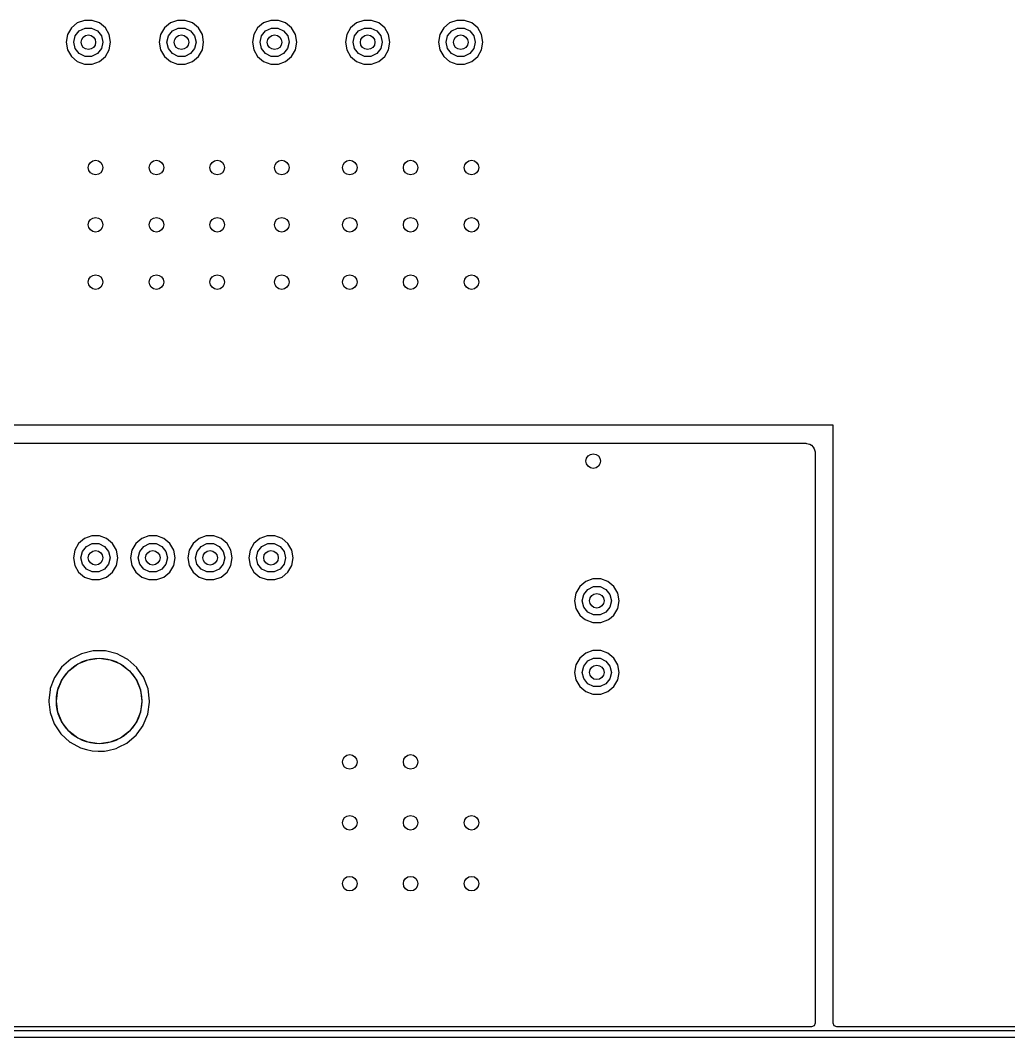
# Model space of a CAD drawing. Extents: x 2.01 to 4.77, y -4.11 to -1.35.
# Drawn here: x 3.636 to 4.179, y -4.112 to -3.553 of the extents above; entities that cross this region are included whole.
import ezdxf

# ---------------------------------------------------------------- set-up
doc = ezdxf.new("R2010")
doc.units = 0
doc.header["$MEASUREMENT"] = 0
doc.layers.add('BLACK', color=7, linetype='CONTINUOUS')

msp = doc.modelspace()

# ---------------------------------------------------------------- linework, layer by layer
at = {"layer": 'BLACK', "linetype": 'CONTINUOUS'}
for p, q in [((3.66388, -3.55712), (3.66176, -3.56079)), ((3.66713, -3.55439), (3.66388, -3.55712)), ((3.67111, -3.55294), (3.66713, -3.55439)), ((3.67535, -3.55294), (3.67111, -3.55294)), ((3.67933, -3.55439), (3.67535, -3.55294)), ((3.68258, -3.55712), (3.67933, -3.55439)), ((3.6847, -3.56079), (3.68258, -3.55712)), ((3.71506, -3.55712), (3.71294, -3.56079)), ((3.71831, -3.55439), (3.71506, -3.55712)), ((3.72229, -3.55294), (3.71831, -3.55439)), ((3.72653, -3.55294), (3.72229, -3.55294)), ((3.73051, -3.55439), (3.72653, -3.55294)), ((3.73376, -3.55712), (3.73051, -3.55439)), ((3.73588, -3.56079), (3.73376, -3.55712)), ((3.76624, -3.55712), (3.76412, -3.56079)), ((3.76949, -3.55439), (3.76624, -3.55712)), ((3.77347, -3.55294), (3.76949, -3.55439)), ((3.77771, -3.55294), (3.77347, -3.55294)), ((3.78169, -3.55439), (3.77771, -3.55294)), ((3.78494, -3.55712), (3.78169, -3.55439)), ((3.78706, -3.56079), (3.78494, -3.55712)), ((3.81742, -3.55712), (3.8153, -3.56079)), ((3.82067, -3.55439), (3.81742, -3.55712)), ((3.82465, -3.55294), (3.82067, -3.55439)), ((3.82889, -3.55294), (3.82465, -3.55294)), ((3.83287, -3.55439), (3.82889, -3.55294)), ((3.83612, -3.55712), (3.83287, -3.55439)), ((3.83824, -3.56079), (3.83612, -3.55712)), ((3.8686, -3.55712), (3.86648, -3.56079)), ((3.87185, -3.55439), (3.8686, -3.55712)), ((3.87583, -3.55294), (3.87185, -3.55439)), ((3.88007, -3.55294), (3.87583, -3.55294)), ((3.88406, -3.55439), (3.88007, -3.55294)), ((3.8873, -3.55712), (3.88406, -3.55439)), ((3.88942, -3.56079), (3.8873, -3.55712)), ((3.66176, -3.56079), (3.66102, -3.56496)), ((3.66523, -3.56495), (3.66603, -3.56148)), ((3.66603, -3.56148), (3.66825, -3.5587)), ((3.66825, -3.5587), (3.67146, -3.55716)), ((3.67146, -3.55716), (3.67501, -3.55716)), ((3.67501, -3.55716), (3.67822, -3.55871)), ((3.67822, -3.55871), (3.68044, -3.56149)), ((3.68044, -3.56149), (3.68123, -3.56496)), ((3.68543, -3.56496), (3.6847, -3.56079)), ((3.71294, -3.56079), (3.7122, -3.56496)), ((3.71641, -3.56495), (3.71721, -3.56148)), ((3.71721, -3.56148), (3.71943, -3.5587)), ((3.71943, -3.5587), (3.72264, -3.55716)), ((3.72264, -3.55716), (3.7262, -3.55716)), ((3.7262, -3.55716), (3.7294, -3.55871)), ((3.7294, -3.55871), (3.73162, -3.56149)), ((3.73162, -3.56149), (3.73241, -3.56496)), ((3.73661, -3.56496), (3.73588, -3.56079)), ((3.76412, -3.56079), (3.76339, -3.56496)), ((3.76759, -3.56495), (3.76839, -3.56148)), ((3.76839, -3.56148), (3.77061, -3.5587)), ((3.77061, -3.5587), (3.77382, -3.55716)), ((3.77382, -3.55716), (3.77738, -3.55716)), ((3.77738, -3.55716), (3.78058, -3.55871)), ((3.78058, -3.55871), (3.7828, -3.56149)), ((3.7828, -3.56149), (3.78359, -3.56496)), ((3.7878, -3.56496), (3.78706, -3.56079)), ((3.8153, -3.56079), (3.81457, -3.56496)), ((3.81877, -3.56495), (3.81957, -3.56148)), ((3.81957, -3.56148), (3.82179, -3.5587)), ((3.82179, -3.5587), (3.825, -3.55716)), ((3.825, -3.55716), (3.82856, -3.55716)), ((3.82856, -3.55716), (3.83176, -3.55871)), ((3.83176, -3.55871), (3.83398, -3.56149)), ((3.83398, -3.56149), (3.83477, -3.56496)), ((3.83898, -3.56496), (3.83824, -3.56079)), ((3.86648, -3.56079), (3.86575, -3.56496)), ((3.86995, -3.56495), (3.87075, -3.56148)), ((3.87075, -3.56148), (3.87297, -3.5587)), ((3.87297, -3.5587), (3.87618, -3.55716)), ((3.87618, -3.55716), (3.87974, -3.55716)), ((3.87974, -3.55716), (3.88294, -3.55871)), ((3.88294, -3.55871), (3.88516, -3.56149)), ((3.88516, -3.56149), (3.88595, -3.56496)), ((3.89016, -3.56496), (3.88942, -3.56079)), ((3.66102, -3.56496), (3.66176, -3.56914)), ((3.66601, -3.56842), (3.66523, -3.56495)), ((3.68123, -3.56499), (3.68042, -3.56846)), ((3.68123, -3.56496), (3.68123, -3.56499)), ((3.6847, -3.56914), (3.68543, -3.56496)), ((3.7122, -3.56496), (3.71294, -3.56914)), ((3.71719, -3.56842), (3.71641, -3.56495)), ((3.73241, -3.56499), (3.73161, -3.56846)), ((3.73241, -3.56496), (3.73241, -3.56499)), ((3.73588, -3.56914), (3.73661, -3.56496)), ((3.76339, -3.56496), (3.76412, -3.56914)), ((3.76838, -3.56842), (3.76759, -3.56495)), ((3.78359, -3.56499), (3.78279, -3.56846)), ((3.78359, -3.56496), (3.78359, -3.56499)), ((3.78706, -3.56914), (3.7878, -3.56496)), ((3.81457, -3.56496), (3.8153, -3.56914)), ((3.81956, -3.56842), (3.81877, -3.56495)), ((3.83477, -3.56499), (3.83397, -3.56846)), ((3.83477, -3.56496), (3.83477, -3.56499)), ((3.83824, -3.56914), (3.83898, -3.56496)), ((3.86575, -3.56496), (3.86648, -3.56914)), ((3.87074, -3.56842), (3.86995, -3.56495)), ((3.88595, -3.56499), (3.88515, -3.56846)), ((3.88595, -3.56496), (3.88595, -3.56499)), ((3.88942, -3.56914), (3.89016, -3.56496)), ((3.66176, -3.56914), (3.66388, -3.57281)), ((3.66388, -3.57281), (3.66713, -3.57553)), ((3.66823, -3.5712), (3.66601, -3.56842)), ((3.67143, -3.57276), (3.66823, -3.5712)), ((3.67499, -3.57276), (3.67143, -3.57276)), ((3.6782, -3.57123), (3.67499, -3.57276)), ((3.68042, -3.56846), (3.6782, -3.57123)), ((3.67933, -3.57553), (3.68258, -3.57281)), ((3.68258, -3.57281), (3.6847, -3.56914)), ((3.71294, -3.56914), (3.71506, -3.57281)), ((3.71506, -3.57281), (3.71831, -3.57553)), ((3.71941, -3.5712), (3.71719, -3.56842)), ((3.72261, -3.57276), (3.71941, -3.5712)), ((3.72617, -3.57276), (3.72261, -3.57276)), ((3.72938, -3.57123), (3.72617, -3.57276)), ((3.73161, -3.56846), (3.72938, -3.57123)), ((3.73051, -3.57553), (3.73376, -3.57281)), ((3.73376, -3.57281), (3.73588, -3.56914)), ((3.76412, -3.56914), (3.76624, -3.57281)), ((3.76624, -3.57281), (3.76949, -3.57553)), ((3.77059, -3.5712), (3.76838, -3.56842)), ((3.77379, -3.57276), (3.77059, -3.5712)), ((3.77735, -3.57276), (3.77379, -3.57276)), ((3.78056, -3.57123), (3.77735, -3.57276)), ((3.78279, -3.56846), (3.78056, -3.57123)), ((3.78169, -3.57553), (3.78494, -3.57281)), ((3.78494, -3.57281), (3.78706, -3.56914)), ((3.8153, -3.56914), (3.81742, -3.57281)), ((3.81742, -3.57281), (3.82067, -3.57553)), ((3.82177, -3.5712), (3.81956, -3.56842)), ((3.82497, -3.57276), (3.82177, -3.5712)), ((3.82853, -3.57276), (3.82497, -3.57276)), ((3.83174, -3.57123), (3.82853, -3.57276)), ((3.83397, -3.56846), (3.83174, -3.57123)), ((3.83287, -3.57553), (3.83612, -3.57281)), ((3.83612, -3.57281), (3.83824, -3.56914)), ((3.86648, -3.56914), (3.8686, -3.57281)), ((3.8686, -3.57281), (3.87185, -3.57553)), ((3.87295, -3.5712), (3.87074, -3.56842)), ((3.87615, -3.57276), (3.87295, -3.5712)), ((3.87971, -3.57276), (3.87615, -3.57276)), ((3.88292, -3.57123), (3.87971, -3.57276)), ((3.88515, -3.56846), (3.88292, -3.57123)), ((3.88406, -3.57553), (3.8873, -3.57281)), ((3.8873, -3.57281), (3.88942, -3.56914)), ((3.66713, -3.57553), (3.67111, -3.57698)), ((3.67111, -3.57698), (3.67535, -3.57698)), ((3.67535, -3.57698), (3.67933, -3.57553)), ((3.71831, -3.57553), (3.72229, -3.57698)), ((3.72229, -3.57698), (3.72653, -3.57698)), ((3.72653, -3.57698), (3.73051, -3.57553)), ((3.76949, -3.57553), (3.77347, -3.57698)), ((3.77347, -3.57698), (3.77771, -3.57698)), ((3.77771, -3.57698), (3.78169, -3.57553)), ((3.82067, -3.57553), (3.82465, -3.57698)), ((3.82465, -3.57698), (3.82889, -3.57698)), ((3.82889, -3.57698), (3.83287, -3.57553)), ((3.87185, -3.57553), (3.87583, -3.57698)), ((3.87583, -3.57698), (3.88007, -3.57698)), ((3.88007, -3.57698), (3.88406, -3.57553)), ((4.08268, -3.77559), (3.4055, -3.77559)), ((4.08268, -3.80118), (4.08268, -3.77559)), ((3.4088, -3.78543), (4.06758, -3.78543)), ((4.06758, -3.78543), (4.06808, -3.7855)), ((4.06808, -3.7855), (4.06983, -3.78597)), ((4.06983, -3.78597), (4.07071, -3.78647)), ((4.07071, -3.78647), (4.07179, -3.78756)), ((4.07179, -3.78756), (4.0723, -3.78844)), ((4.0723, -3.78844), (4.07277, -3.79018)), ((4.07277, -3.79018), (4.07283, -3.79069)), ((4.07283, -3.79069), (4.07283, -4.10431)), ((4.08268, -3.91929), (4.08268, -3.80118)), ((3.67505, -3.83641), (3.67106, -3.83786)), ((3.67928, -3.83641), (3.67505, -3.83641)), ((3.68327, -3.83786), (3.67928, -3.83641)), ((3.70654, -3.83641), (3.70256, -3.83786)), ((3.71078, -3.83641), (3.70654, -3.83641)), ((3.71476, -3.83786), (3.71078, -3.83641)), ((3.73804, -3.83641), (3.73405, -3.83786)), ((3.74228, -3.83641), (3.73804, -3.83641)), ((3.74626, -3.83786), (3.74228, -3.83641)), ((3.7715, -3.83641), (3.76752, -3.83786)), ((3.77574, -3.83641), (3.7715, -3.83641)), ((3.77972, -3.83786), (3.77574, -3.83641)), ((3.66782, -3.84058), (3.6657, -3.84425)), ((3.67106, -3.83786), (3.66782, -3.84058)), ((3.66996, -3.84494), (3.67219, -3.84216)), ((3.67219, -3.84216), (3.67539, -3.84062)), ((3.67539, -3.84062), (3.67895, -3.84063)), ((3.67895, -3.84063), (3.68216, -3.84217)), ((3.68216, -3.84217), (3.68437, -3.84496)), ((3.68651, -3.84058), (3.68327, -3.83786)), ((3.68863, -3.84425), (3.68651, -3.84058)), ((3.69931, -3.84058), (3.69719, -3.84425)), ((3.70256, -3.83786), (3.69931, -3.84058)), ((3.70146, -3.84494), (3.70368, -3.84216)), ((3.70368, -3.84216), (3.70689, -3.84062)), ((3.70689, -3.84062), (3.71045, -3.84063)), ((3.71045, -3.84063), (3.71365, -3.84217)), ((3.71365, -3.84217), (3.71587, -3.84496)), ((3.71801, -3.84058), (3.71476, -3.83786)), ((3.72013, -3.84425), (3.71801, -3.84058)), ((3.73081, -3.84058), (3.72869, -3.84425)), ((3.73405, -3.83786), (3.73081, -3.84058)), ((3.73295, -3.84494), (3.73518, -3.84216)), ((3.73518, -3.84216), (3.73839, -3.84062)), ((3.73839, -3.84062), (3.74194, -3.84063)), ((3.74194, -3.84063), (3.74515, -3.84217)), ((3.74515, -3.84217), (3.74737, -3.84496)), ((3.74951, -3.84058), (3.74626, -3.83786)), ((3.75163, -3.84425), (3.74951, -3.84058)), ((3.76427, -3.84058), (3.76215, -3.84425)), ((3.76752, -3.83786), (3.76427, -3.84058)), ((3.76642, -3.84494), (3.76864, -3.84216)), ((3.76864, -3.84216), (3.77185, -3.84062)), ((3.77185, -3.84062), (3.77541, -3.84063)), ((3.77541, -3.84063), (3.77861, -3.84217)), ((3.77861, -3.84217), (3.78083, -3.84496)), ((3.78297, -3.84058), (3.77972, -3.83786)), ((3.78509, -3.84425), (3.78297, -3.84058)), ((3.6657, -3.84425), (3.66496, -3.84843)), ((3.66917, -3.84841), (3.66996, -3.84494)), ((3.68437, -3.84496), (3.68517, -3.84843)), ((3.68937, -3.84843), (3.68863, -3.84425)), ((3.69719, -3.84425), (3.69646, -3.84843)), ((3.70066, -3.84841), (3.70146, -3.84494)), ((3.71587, -3.84496), (3.71666, -3.84843)), ((3.72087, -3.84843), (3.72013, -3.84425)), ((3.72869, -3.84425), (3.72795, -3.84843)), ((3.73216, -3.84841), (3.73295, -3.84494)), ((3.74737, -3.84496), (3.74816, -3.84843)), ((3.75236, -3.84843), (3.75163, -3.84425)), ((3.76215, -3.84425), (3.76142, -3.84843)), ((3.76562, -3.84841), (3.76642, -3.84494)), ((3.78083, -3.84496), (3.78162, -3.84843)), ((3.78583, -3.84843), (3.78509, -3.84425)), ((3.66496, -3.84843), (3.6657, -3.8526)), ((3.6657, -3.8526), (3.66782, -3.85627)), ((3.66995, -3.85188), (3.66917, -3.84841)), ((3.67216, -3.85467), (3.66995, -3.85188)), ((3.68436, -3.85192), (3.68213, -3.85469)), ((3.68517, -3.84845), (3.68436, -3.85192)), ((3.68517, -3.84843), (3.68517, -3.84845)), ((3.68651, -3.85627), (3.68863, -3.8526)), ((3.68863, -3.8526), (3.68937, -3.84843)), ((3.69646, -3.84843), (3.69719, -3.8526)), ((3.69719, -3.8526), (3.69931, -3.85627)), ((3.70145, -3.85188), (3.70066, -3.84841)), ((3.70366, -3.85467), (3.70145, -3.85188)), ((3.71586, -3.85192), (3.71363, -3.85469)), ((3.71666, -3.84845), (3.71586, -3.85192)), ((3.71666, -3.84843), (3.71666, -3.84845)), ((3.71801, -3.85627), (3.72013, -3.8526)), ((3.72013, -3.8526), (3.72087, -3.84843)), ((3.72795, -3.84843), (3.72869, -3.8526)), ((3.72869, -3.8526), (3.73081, -3.85627)), ((3.73294, -3.85188), (3.73216, -3.84841)), ((3.73516, -3.85467), (3.73294, -3.85188)), ((3.74735, -3.85192), (3.74513, -3.85469)), ((3.74816, -3.84845), (3.74735, -3.85192)), ((3.74816, -3.84843), (3.74816, -3.84845)), ((3.74951, -3.85627), (3.75163, -3.8526)), ((3.75163, -3.8526), (3.75236, -3.84843)), ((3.76142, -3.84843), (3.76215, -3.8526)), ((3.76215, -3.8526), (3.76427, -3.85627)), ((3.76641, -3.85188), (3.76562, -3.84841)), ((3.76862, -3.85467), (3.76641, -3.85188)), ((3.78082, -3.85192), (3.77859, -3.85469)), ((3.78162, -3.84845), (3.78082, -3.85192)), ((3.78162, -3.84843), (3.78162, -3.84845)), ((3.78297, -3.85627), (3.78509, -3.8526)), ((3.78509, -3.8526), (3.78583, -3.84843)), ((3.66782, -3.85627), (3.67106, -3.859)), ((3.67106, -3.859), (3.67505, -3.86044)), ((3.67537, -3.85622), (3.67216, -3.85467)), ((3.67892, -3.85623), (3.67537, -3.85622)), ((3.68213, -3.85469), (3.67892, -3.85623)), ((3.67928, -3.86044), (3.68327, -3.859)), ((3.68327, -3.859), (3.68651, -3.85627)), ((3.69931, -3.85627), (3.70256, -3.859)), ((3.70256, -3.859), (3.70654, -3.86044)), ((3.70686, -3.85622), (3.70366, -3.85467)), ((3.71042, -3.85623), (3.70686, -3.85622)), ((3.71363, -3.85469), (3.71042, -3.85623)), ((3.71078, -3.86044), (3.71476, -3.859)), ((3.71476, -3.859), (3.71801, -3.85627)), ((3.73081, -3.85627), (3.73405, -3.859)), ((3.73405, -3.859), (3.73804, -3.86044)), ((3.73836, -3.85622), (3.73516, -3.85467)), ((3.74192, -3.85623), (3.73836, -3.85622)), ((3.74513, -3.85469), (3.74192, -3.85623)), ((3.74228, -3.86044), (3.74626, -3.859)), ((3.74626, -3.859), (3.74951, -3.85627)), ((3.76427, -3.85627), (3.76752, -3.859)), ((3.76752, -3.859), (3.7715, -3.86044)), ((3.77182, -3.85622), (3.76862, -3.85467)), ((3.77538, -3.85623), (3.77182, -3.85622)), ((3.77859, -3.85469), (3.77538, -3.85623)), ((3.77574, -3.86044), (3.77972, -3.859)), ((3.77972, -3.859), (3.78297, -3.85627)), ((3.67505, -3.86044), (3.67928, -3.86044)), ((3.70654, -3.86044), (3.71078, -3.86044)), ((3.73804, -3.86044), (3.74228, -3.86044)), ((3.7715, -3.86044), (3.77574, -3.86044)), ((3.94341, -3.8642), (3.94129, -3.86787)), ((3.94665, -3.86148), (3.94341, -3.8642)), ((3.95064, -3.86003), (3.94665, -3.86148)), ((3.94778, -3.86579), (3.95098, -3.86425)), ((3.95488, -3.86003), (3.95064, -3.86003)), ((3.95098, -3.86425), (3.95454, -3.86425)), ((3.95454, -3.86425), (3.95775, -3.8658)), ((3.95886, -3.86148), (3.95488, -3.86003)), ((3.96211, -3.8642), (3.95886, -3.86148)), ((3.96422, -3.86787), (3.96211, -3.8642)), ((3.94129, -3.86787), (3.94055, -3.87205)), ((3.94476, -3.87203), (3.94555, -3.86857)), ((3.94555, -3.86857), (3.94778, -3.86579)), ((3.95775, -3.8658), (3.95996, -3.86858)), ((3.95996, -3.86858), (3.96076, -3.87205)), ((3.96496, -3.87205), (3.96422, -3.86787)), ((3.94055, -3.87205), (3.94129, -3.87622)), ((3.94554, -3.8755), (3.94476, -3.87203)), ((3.94775, -3.87829), (3.94554, -3.8755)), ((3.95995, -3.87554), (3.95773, -3.87832)), ((3.96076, -3.87208), (3.95995, -3.87554)), ((3.96076, -3.87205), (3.96076, -3.87208)), ((3.96422, -3.87622), (3.96496, -3.87205)), ((3.94129, -3.87622), (3.94341, -3.87989)), ((3.94341, -3.87989), (3.94492, -3.88116)), ((3.94492, -3.88116), (3.94634, -3.88236)), ((3.95096, -3.87984), (3.94775, -3.87829)), ((3.95451, -3.87985), (3.95096, -3.87984)), ((3.95773, -3.87832), (3.95451, -3.87985)), ((3.95917, -3.88236), (3.96059, -3.88116)), ((3.96059, -3.88116), (3.96211, -3.87989)), ((3.96211, -3.87989), (3.96422, -3.87622)), ((3.94634, -3.88236), (3.94665, -3.88262)), ((3.94665, -3.88262), (3.95064, -3.88407)), ((3.95064, -3.88407), (3.95488, -3.88407)), ((3.95488, -3.88407), (3.95886, -3.88262)), ((3.95886, -3.88262), (3.95917, -3.88236)), ((3.66947, -3.90118), (3.66355, -3.90424)), ((3.67595, -3.89963), (3.66947, -3.90118)), ((3.67305, -3.90447), (3.67913, -3.90366)), ((3.67937, -3.89964), (3.67595, -3.89963)), ((3.67913, -3.90366), (3.68522, -3.90447)), ((3.68249, -3.89966), (3.67937, -3.89964)), ((3.68261, -3.89966), (3.68249, -3.89966)), ((3.68249, -3.89966), (3.68249, -3.89966)), ((3.68907, -3.90128), (3.68261, -3.89966)), ((3.69099, -3.9023), (3.68907, -3.90128)), ((3.69485, -3.90435), (3.69099, -3.9023)), ((3.94341, -3.90357), (3.94129, -3.90724)), ((3.94665, -3.90085), (3.94341, -3.90357)), ((3.95064, -3.8994), (3.94665, -3.90085)), ((3.94778, -3.90516), (3.95098, -3.90362)), ((3.95488, -3.8994), (3.95064, -3.8994)), ((3.95098, -3.90362), (3.95454, -3.90362)), ((3.95454, -3.90362), (3.95775, -3.90517)), ((3.95886, -3.90085), (3.95488, -3.8994)), ((3.96211, -3.90357), (3.95886, -3.90085)), ((3.96422, -3.90724), (3.96211, -3.90357)), ((3.65853, -3.90862), (3.6547, -3.91407)), ((3.66355, -3.90424), (3.65853, -3.90862)), ((3.66252, -3.91055), (3.66738, -3.90681)), ((3.66738, -3.90681), (3.67305, -3.90447)), ((3.68522, -3.90447), (3.69088, -3.90681)), ((3.69088, -3.90681), (3.69575, -3.91055)), ((3.69496, -3.9044), (3.69485, -3.90435)), ((3.69485, -3.90435), (3.69485, -3.90435)), ((3.69658, -3.90585), (3.69496, -3.9044)), ((3.6998, -3.90872), (3.69658, -3.90585)), ((3.69993, -3.90883), (3.6998, -3.90872)), ((3.70171, -3.91142), (3.69993, -3.90883)), ((3.94129, -3.90724), (3.94055, -3.91142)), ((3.94476, -3.9114), (3.94555, -3.90794)), ((3.94555, -3.90794), (3.94778, -3.90516)), ((3.95775, -3.90517), (3.95996, -3.90795)), ((3.95996, -3.90795), (3.96076, -3.91142)), ((3.96496, -3.91142), (3.96422, -3.90724)), ((3.65466, -3.91418), (3.65428, -3.91516)), ((3.6547, -3.91407), (3.65466, -3.91417)), ((3.65466, -3.91417), (3.65466, -3.91418)), ((3.65878, -3.91541), (3.66252, -3.91055)), ((3.69575, -3.91055), (3.69949, -3.91541)), ((3.7037, -3.91432), (3.70171, -3.91142)), ((3.70374, -3.91443), (3.7037, -3.91432)), ((3.70601, -3.92044), (3.70374, -3.91443)), ((3.94055, -3.91142), (3.94129, -3.91559)), ((3.94554, -3.91487), (3.94476, -3.9114)), ((3.94775, -3.91766), (3.94554, -3.91487)), ((3.95995, -3.91491), (3.95773, -3.91769)), ((3.96076, -3.91145), (3.95995, -3.91491)), ((3.96076, -3.91142), (3.96076, -3.91145)), ((3.96422, -3.91559), (3.96496, -3.91142)), ((3.65227, -3.92039), (3.6522, -3.92089)), ((3.65228, -3.92027), (3.65227, -3.92039)), ((3.65227, -3.92039), (3.65227, -3.92039)), ((3.65428, -3.91516), (3.65228, -3.92027)), ((3.65644, -3.92108), (3.65878, -3.91541)), ((3.69949, -3.91541), (3.70183, -3.92108)), ((3.70606, -3.92055), (3.70601, -3.92044)), ((3.70601, -3.92044), (3.70601, -3.92044)), ((3.70686, -3.92717), (3.70606, -3.92055)), ((3.94129, -3.91559), (3.94341, -3.91926)), ((3.94341, -3.91926), (3.94665, -3.92199)), ((3.95096, -3.91921), (3.94775, -3.91766)), ((3.95451, -3.91922), (3.95096, -3.91921)), ((3.95773, -3.91769), (3.95451, -3.91922)), ((3.95886, -3.92199), (3.96211, -3.91926)), ((3.96211, -3.91926), (3.96422, -3.91559)), ((4.08268, -3.96063), (4.08268, -3.91929)), ((3.6522, -3.92089), (3.65141, -3.92687)), ((3.65563, -3.92717), (3.65644, -3.92108)), ((3.70183, -3.92108), (3.70263, -3.92717)), ((3.94665, -3.92199), (3.95064, -3.92344)), ((3.95064, -3.92344), (3.95488, -3.92344)), ((3.95488, -3.92344), (3.95886, -3.92199)), ((3.65141, -3.92687), (3.65143, -3.92699)), ((3.65143, -3.92699), (3.6515, -3.92764)), ((3.65143, -3.92699), (3.65143, -3.92699)), ((3.6515, -3.92764), (3.65214, -3.9335)), ((3.65644, -3.93325), (3.65563, -3.92717)), ((3.70263, -3.92717), (3.70183, -3.93325)), ((3.70591, -3.93434), (3.70685, -3.92775)), ((3.70685, -3.92775), (3.70686, -3.92717)), ((3.65214, -3.9335), (3.65443, -3.93975)), ((3.65878, -3.93891), (3.65644, -3.93325)), ((3.70183, -3.93325), (3.69949, -3.93891)), ((3.70343, -3.94052), (3.70591, -3.93434)), ((3.65443, -3.93975), (3.65815, -3.94528)), ((3.66252, -3.94378), (3.65878, -3.93891)), ((3.69949, -3.93891), (3.69575, -3.94378)), ((3.70001, -3.94528), (3.70336, -3.94062)), ((3.70336, -3.94062), (3.70343, -3.94052)), ((3.70336, -3.94062), (3.70336, -3.94062)), ((3.65815, -3.94528), (3.66308, -3.94976)), ((3.66738, -3.94752), (3.66252, -3.94378)), ((3.67305, -3.94986), (3.66738, -3.94752)), ((3.69088, -3.94752), (3.68522, -3.94986)), ((3.69575, -3.94378), (3.69088, -3.94752)), ((3.69457, -3.95018), (3.69945, -3.94601)), ((3.69945, -3.94601), (3.69954, -3.94593)), ((3.69954, -3.94593), (3.70001, -3.94528)), ((3.66308, -3.94976), (3.66318, -3.94982)), ((3.66318, -3.94982), (3.66318, -3.94982)), ((3.66318, -3.94982), (3.66883, -3.95288)), ((3.66883, -3.95288), (3.66883, -3.95288)), ((3.66883, -3.95288), (3.66893, -3.95294)), ((3.66893, -3.95294), (3.67215, -3.95379)), ((3.67215, -3.95379), (3.67526, -3.9546)), ((3.67913, -3.95066), (3.67305, -3.94986)), ((3.68522, -3.94986), (3.67913, -3.95066)), ((3.68393, -3.9543), (3.68852, -3.95325)), ((3.68852, -3.95325), (3.6898, -3.9526)), ((3.6898, -3.9526), (3.69437, -3.95031)), ((3.69437, -3.95031), (3.69448, -3.95026)), ((3.69437, -3.95031), (3.69437, -3.95031)), ((3.69448, -3.95026), (3.69457, -3.95018)), ((3.69457, -3.95018), (3.69457, -3.95018)), ((3.67526, -3.9546), (3.67526, -3.9546)), ((3.67526, -3.9546), (3.67537, -3.95463)), ((3.67537, -3.95463), (3.67853, -3.95468)), ((3.67853, -3.95468), (3.68191, -3.95473)), ((3.68191, -3.95473), (3.68191, -3.95473)), ((3.68191, -3.95473), (3.68203, -3.95473)), ((3.68203, -3.95473), (3.68215, -3.95471)), ((3.68215, -3.95471), (3.68393, -3.9543)), ((3.68215, -3.95471), (3.68215, -3.95471)), ((4.08268, -3.99409), (4.08268, -3.96063)), ((4.08268, -4.01181), (4.08268, -3.99409)), ((4.08268, -4.02756), (4.08268, -4.01181)), ((4.08268, -4.10037), (4.08268, -4.02756)), ((4.07283, -4.10431), (4.07226, -4.1057)), ((4.08268, -4.10431), (4.08268, -4.10037)), ((4.08325, -4.1057), (4.08268, -4.10431)), ((2.17516, -4.1083), (4.61217, -4.1083)), ((4.07087, -4.10627), (2.17611, -4.10627)), ((4.07226, -4.1057), (4.07087, -4.10627)), ((4.08464, -4.10627), (4.08325, -4.1057)), ((4.61123, -4.10627), (4.08464, -4.10627)), ((4.61217, -4.11224), (2.17516, -4.11224))]:
    msp.add_line(p, q, dxfattribs=at)
at = {"layer": 'BLACK'}
for centre, radius in [((3.67323, -3.56496), 0.004), ((3.72441, -3.56496), 0.004), ((3.77559, -3.56496), 0.004), ((3.82677, -3.56496), 0.004), ((3.87795, -3.56496), 0.004), ((3.67717, -3.63386), 0.004), ((3.71063, -3.63386), 0.004), ((3.74409, -3.63386), 0.004), ((3.77953, -3.63386), 0.004), ((3.81693, -3.63386), 0.004), ((3.85039, -3.63386), 0.004), ((3.88386, -3.63386), 0.004), ((3.67717, -3.66535), 0.004), ((3.71063, -3.66535), 0.004), ((3.74409, -3.66535), 0.004), ((3.77953, -3.66535), 0.004), ((3.81693, -3.66535), 0.004), ((3.85039, -3.66535), 0.004), ((3.88386, -3.66535), 0.004), ((3.67717, -3.69685), 0.004), ((3.71063, -3.69685), 0.004), ((3.74409, -3.69685), 0.004), ((3.77953, -3.69685), 0.004), ((3.81693, -3.69685), 0.004), ((3.85039, -3.69685), 0.004), ((3.88386, -3.69685), 0.004), ((3.95079, -3.79528), 0.004), ((3.67717, -3.84843), 0.004), ((3.70866, -3.84843), 0.004), ((3.74016, -3.84843), 0.004), ((3.77362, -3.84843), 0.004), ((3.95276, -3.87205), 0.004), ((3.67913, -3.92717), 0.0235), ((3.67913, -3.92717), 0.0235), ((3.95276, -3.91142), 0.004), ((3.81693, -3.96063), 0.004), ((3.85039, -3.96063), 0.004), ((3.81693, -3.99409), 0.004), ((3.85039, -3.99409), 0.004), ((3.88386, -3.99409), 0.004), ((3.81693, -4.02756), 0.004), ((3.85039, -4.02756), 0.004), ((3.88386, -4.02756), 0.004)]:
    msp.add_circle(centre, radius, dxfattribs=at)

doc.saveas('drawing.dxf')
